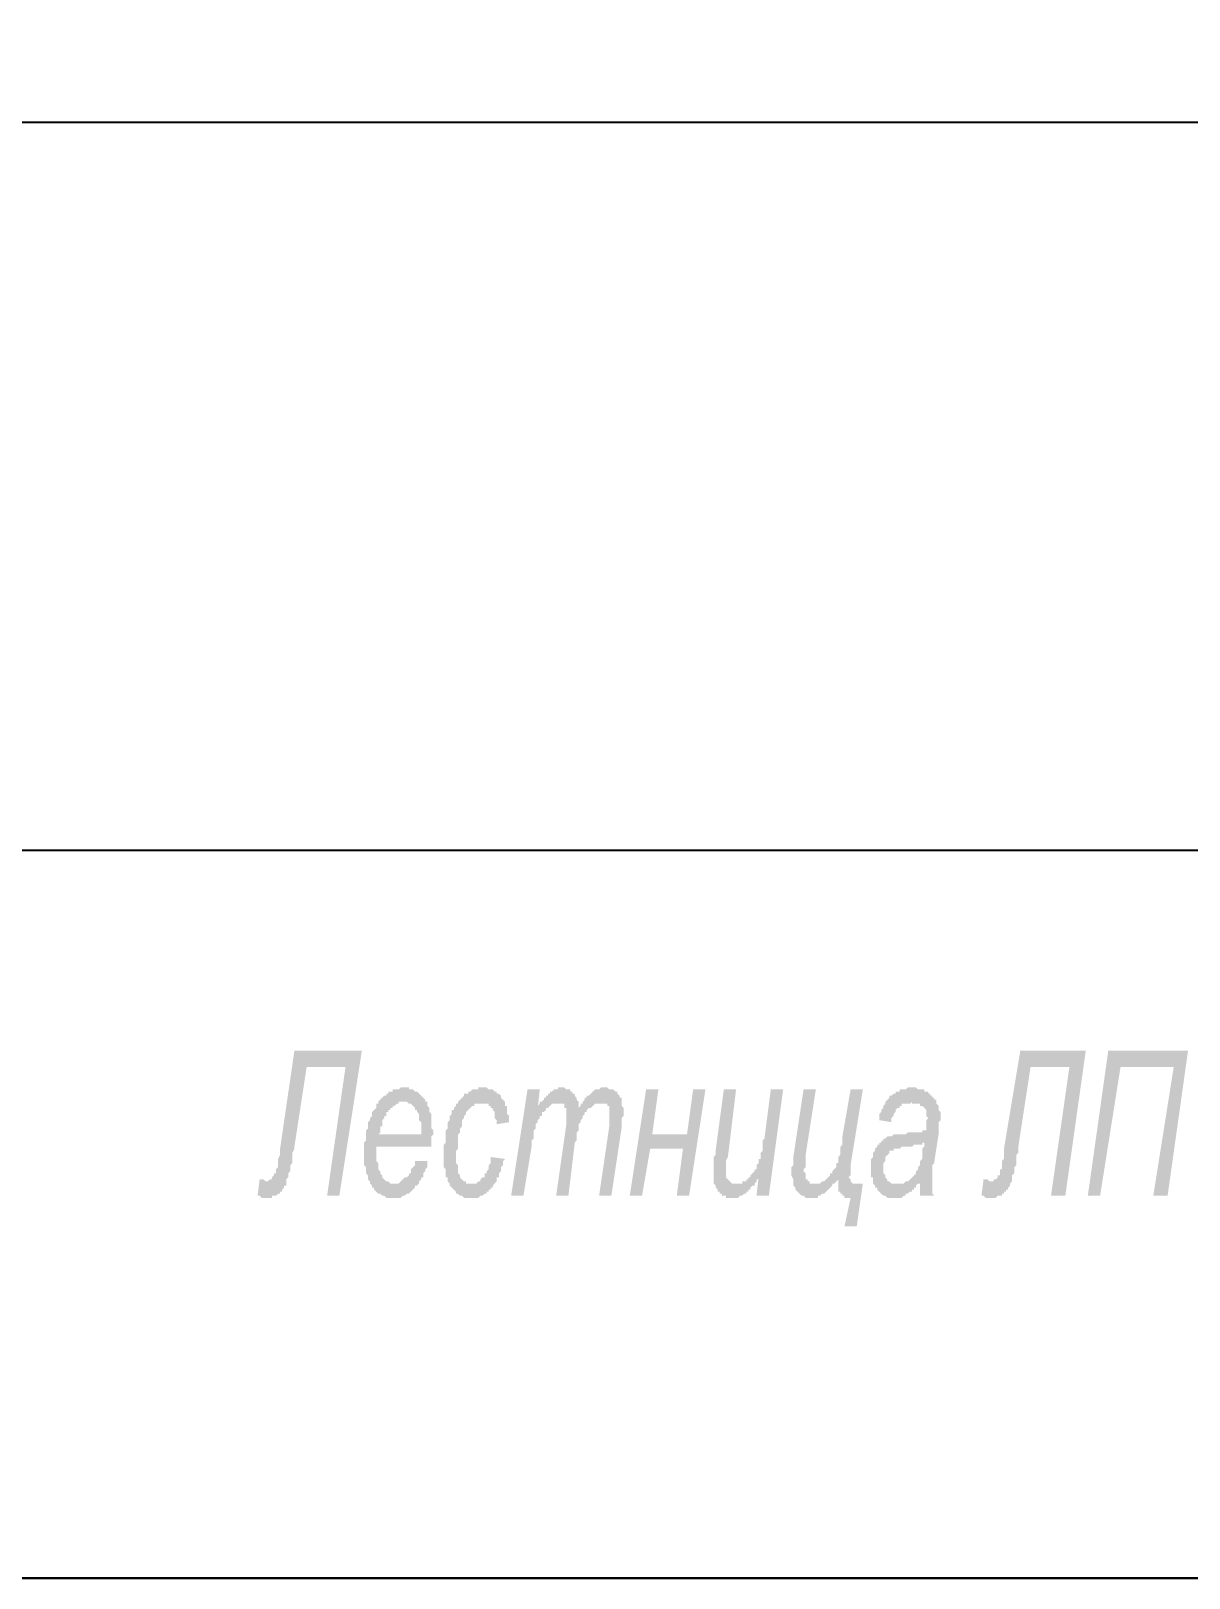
# Model space of a CAD drawing. Header units: millimetres. Extents: x 1372 to 666090, y 1285 to 31551.
# Drawn here: x 529552 to 531914, y 2747 to 5904 of the extents above; entities that cross this region are included whole.
import ezdxf

# ---------------------------------------------------------------- set-up
doc = ezdxf.new("R2010")
doc.units = ezdxf.units.MM
for name, color, linetype in [('PDF _2D-чертеж - Общий_Ном._пера__21', 7, 'Continuous'), ('PDF _75-АЗ Штамп', 7, 'Continuous'), ('PDF _ar_note_Ном._пера__252_Ном._пера__7', 7, 'Continuous')]:
    doc.layers.add(name, color=color, linetype=linetype)

msp = doc.modelspace()

# ---------------------------------------------------------------- hatches: boundary and pattern name
at = {"layer": 'PDF _75-АЗ Штамп', "transparency": 33554559}
for points in [[(530089.3, 3823.5), (530226.9, 3823.5), (530181, 3527.4), (530156, 3527.4), (530193.5, 3790.2), (530114.3, 3790.2), (530089.3, 3627.5), (530089.3, 3623.3), (530085.1, 3615), (530085.1, 3610.8), (530085.1, 3606.6), (530085.1, 3598.3), (530085.1, 3594.1), (530080.9, 3590), (530080.9, 3585.8), (530080.9, 3581.6), (530080.9, 3577.4), (530076.7, 3573.3), (530076.7, 3569.1), (530076.7, 3564.9), (530076.7, 3564.9), (530072.6, 3560.8), (530072.6, 3556.6), (530072.6, 3552.4), (530072.6, 3552.4), (530072.6, 3548.2), (530068.4, 3548.2), (530068.4, 3544.1), (530068.4, 3544.1), (530064.2, 3539.9), (530064.2, 3539.9), (530064.2, 3535.7), (530060.1, 3535.7), (530060.1, 3531.6), (530055.9, 3531.6), (530051.7, 3527.4), (530051.7, 3527.4), (530047.5, 3527.4), (530043.4, 3527.4), (530043.4, 3523.2), (530039.2, 3523.2), (530035, 3523.2), (530030.9, 3523.2), (530030.9, 3523.2), (530030.9, 3523.2), (530026.7, 3523.2), (530026.7, 3523.2), (530022.5, 3523.2), (530018.3, 3527.4), (530014.2, 3527.4), (530014.2, 3527.4), (530018.3, 3560.8), (530022.5, 3560.8), (530026.7, 3560.8), (530030.9, 3556.6), (530030.9, 3556.6), (530035, 3556.6), (530035, 3556.6), (530035, 3556.6), (530039.2, 3560.8), (530039.2, 3560.8), (530043.4, 3560.8), (530043.4, 3564.9), (530047.5, 3569.1), (530047.5, 3569.1), (530047.5, 3573.3), (530051.7, 3573.3), (530051.7, 3577.4), (530051.7, 3581.6), (530051.7, 3581.6), (530055.9, 3585.8), (530055.9, 3590), (530055.9, 3594.1), (530055.9, 3598.3), (530055.9, 3602.5), (530060.1, 3610.8), (530060.1, 3615), (530060.1, 3619.2), (530060.1, 3623.3)], [(531570, 3823.5), (531703.5, 3823.5), (531661.8, 3527.4), (531632.6, 3527.4), (531670.1, 3790.2), (531590.9, 3790.2), (531565.9, 3627.5), (531565.9, 3623.3), (531565.9, 3615), (531561.7, 3610.8), (531561.7, 3606.6), (531561.7, 3598.3), (531561.7, 3594.1), (531561.7, 3590), (531557.5, 3585.8), (531557.5, 3581.6), (531557.5, 3577.4), (531557.5, 3573.3), (531553.3, 3569.1), (531553.3, 3564.9), (531553.3, 3564.9), (531553.3, 3560.8), (531553.3, 3556.6), (531549.2, 3552.4), (531549.2, 3552.4), (531549.2, 3548.2), (531549.2, 3548.2), (531545, 3544.1), (531545, 3544.1), (531545, 3539.9), (531540.8, 3539.9), (531540.8, 3535.7), (531536.7, 3535.7), (531536.7, 3531.6), (531532.5, 3531.6), (531532.5, 3527.4), (531528.3, 3527.4), (531524.1, 3527.4), (531524.1, 3527.4), (531520, 3523.2), (531515.8, 3523.2), (531515.8, 3523.2), (531511.6, 3523.2), (531511.6, 3523.2), (531507.5, 3523.2), (531507.5, 3523.2), (531503.3, 3523.2), (531499.1, 3523.2), (531494.9, 3527.4), (531494.9, 3527.4), (531490.8, 3527.4), (531494.9, 3560.8), (531503.3, 3560.8), (531503.3, 3560.8), (531507.5, 3556.6), (531511.6, 3556.6), (531511.6, 3556.6), (531511.6, 3556.6), (531515.8, 3556.6), (531515.8, 3560.8), (531520, 3560.8), (531520, 3560.8), (531524.1, 3564.9), (531524.1, 3569.1), (531528.3, 3569.1), (531528.3, 3573.3), (531528.3, 3573.3), (531528.3, 3577.4), (531528.3, 3581.6), (531532.5, 3581.6), (531532.5, 3585.8), (531532.5, 3590), (531532.5, 3594.1), (531532.5, 3598.3), (531536.7, 3602.5), (531536.7, 3610.8), (531536.7, 3615), (531536.7, 3619.2), (531536.7, 3623.3)], [(531707.7, 3527.4), (531749.4, 3823.5), (531912.1, 3823.5), (531870.4, 3527.4), (531841.2, 3527.4), (531882.9, 3790.2), (531774.4, 3790.2), (531732.7, 3527.4)], [(530489.7, 3606.6), (530518.9, 3602.5), (530514.7, 3598.3), (530514.7, 3594.1), (530514.7, 3590), (530510.5, 3585.8), (530510.5, 3581.6), (530510.5, 3577.4), (530506.4, 3573.3), (530506.4, 3569.1), (530506.4, 3564.9), (530502.2, 3564.9), (530502.2, 3560.8), (530502.2, 3556.6), (530498, 3552.4), (530498, 3552.4), (530493.9, 3548.2), (530493.9, 3544.1), (530489.7, 3544.1), (530489.7, 3539.9), (530485.5, 3539.9), (530485.5, 3535.7), (530481.4, 3535.7), (530481.4, 3531.6), (530477.2, 3531.6), (530477.2, 3531.6), (530473, 3527.4), (530468.8, 3527.4), (530468.8, 3527.4), (530464.7, 3523.2), (530460.5, 3523.2), (530460.5, 3523.2), (530456.3, 3523.2), (530452.2, 3523.2), (530452.2, 3523.2), (530448, 3523.2), (530448, 3523.2), (530443.8, 3523.2), (530439.6, 3523.2), (530435.5, 3523.2), (530435.5, 3523.2), (530431.3, 3527.4), (530431.3, 3527.4), (530427.1, 3527.4), (530423, 3531.6), (530423, 3531.6), (530418.8, 3531.6), (530418.8, 3535.7), (530414.6, 3539.9), (530414.6, 3539.9), (530410.4, 3544.1), (530410.4, 3544.1), (530406.3, 3548.2), (530406.3, 3552.4), (530406.3, 3552.4), (530402.1, 3556.6), (530402.1, 3560.8), (530402.1, 3564.9), (530397.9, 3564.9), (530397.9, 3569.1), (530397.9, 3573.3), (530397.9, 3577.4), (530397.9, 3581.6), (530393.8, 3585.8), (530393.8, 3590), (530393.8, 3594.1), (530393.8, 3598.3), (530393.8, 3602.5), (530393.8, 3606.6), (530393.8, 3606.6), (530393.8, 3610.8), (530393.8, 3615), (530393.8, 3619.2), (530393.8, 3623.3), (530393.8, 3627.5), (530393.8, 3631.7), (530397.9, 3635.8), (530397.9, 3640), (530397.9, 3644.2), (530397.9, 3648.4), (530397.9, 3652.5), (530397.9, 3656.7), (530397.9, 3660.9), (530402.1, 3665), (530402.1, 3669.2), (530402.1, 3673.4), (530402.1, 3677.6), (530402.1, 3677.6), (530406.3, 3681.7), (530406.3, 3685.9), (530406.3, 3690.1), (530410.4, 3694.2), (530410.4, 3698.4), (530410.4, 3702.6), (530414.6, 3702.6), (530414.6, 3706.8), (530418.8, 3710.9), (530418.8, 3715.1), (530423, 3715.1), (530423, 3719.3), (530427.1, 3723.4), (530427.1, 3723.4), (530431.3, 3727.6), (530431.3, 3727.6), (530431.3, 3727.6), (530435.5, 3731.8), (530435.5, 3736), (530439.6, 3736), (530443.8, 3736), (530443.8, 3740.1), (530448, 3740.1), (530448, 3740.1), (530452.2, 3744.3), (530456.3, 3744.3), (530456.3, 3744.3), (530460.5, 3744.3), (530464.7, 3744.3), (530464.7, 3748.5), (530468.8, 3748.5), (530473, 3748.5), (530473, 3748.5), (530477.2, 3748.5), (530481.4, 3748.5), (530481.4, 3748.5), (530485.5, 3744.3), (530489.7, 3744.3), (530493.9, 3744.3), (530493.9, 3744.3), (530498, 3740.1), (530498, 3740.1), (530502.2, 3740.1), (530502.2, 3736), (530506.4, 3736), (530510.5, 3731.8), (530510.5, 3731.8), (530510.5, 3727.6), (530514.7, 3723.4), (530514.7, 3723.4), (530518.9, 3719.3), (530518.9, 3715.1), (530518.9, 3710.9), (530523.1, 3710.9), (530523.1, 3706.8), (530523.1, 3702.6), (530523.1, 3698.4), (530523.1, 3694.2), (530527.2, 3690.1), (530527.2, 3685.9), (530527.2, 3681.7), (530527.2, 3677.6), (530527.2, 3677.6), (530502.2, 3673.4), (530502.2, 3677.6), (530502.2, 3681.7), (530498, 3685.9), (530498, 3690.1), (530498, 3694.2), (530498, 3698.4), (530493.9, 3702.6), (530493.9, 3702.6), (530493.9, 3706.8), (530489.7, 3706.8), (530489.7, 3710.9), (530485.5, 3710.9), (530485.5, 3715.1), (530481.4, 3715.1), (530477.2, 3715.1), (530477.2, 3715.1), (530473, 3715.1), (530473, 3715.1), (530468.8, 3715.1), (530464.7, 3715.1), (530464.7, 3715.1), (530460.5, 3715.1), (530456.3, 3715.1), (530456.3, 3710.9), (530452.2, 3710.9), (530448, 3706.8), (530448, 3706.8), (530443.8, 3702.6), (530443.8, 3702.6), (530443.8, 3702.6), (530439.6, 3698.4), (530439.6, 3694.2), (530439.6, 3694.2), (530435.5, 3690.1), (530435.5, 3685.9), (530431.3, 3681.7), (530431.3, 3677.6), (530431.3, 3673.4), (530431.3, 3669.2), (530427.1, 3665), (530427.1, 3660.9), (530427.1, 3660.9), (530427.1, 3656.7), (530423, 3652.5), (530423, 3648.4), (530423, 3644.2), (530423, 3640), (530423, 3635.8), (530423, 3631.7), (530423, 3627.5), (530423, 3623.3), (530418.8, 3619.2), (530418.8, 3615), (530418.8, 3610.8), (530418.8, 3606.6), (530418.8, 3606.6), (530418.8, 3602.5), (530418.8, 3594.1), (530423, 3590), (530423, 3585.8), (530423, 3581.6), (530423, 3577.4), (530423, 3577.4), (530423, 3573.3), (530427.1, 3569.1), (530427.1, 3564.9), (530427.1, 3564.9), (530431.3, 3560.8), (530431.3, 3560.8), (530435.5, 3556.6), (530439.6, 3556.6), (530439.6, 3552.4), (530443.8, 3552.4), (530443.8, 3552.4), (530448, 3552.4), (530448, 3552.4), (530452.2, 3552.4), (530456.3, 3552.4), (530456.3, 3552.4), (530460.5, 3552.4), (530464.7, 3556.6), (530464.7, 3556.6), (530468.8, 3556.6), (530468.8, 3560.8), (530473, 3564.9), (530473, 3564.9), (530477.2, 3564.9), (530477.2, 3569.1), (530477.2, 3573.3), (530481.4, 3573.3), (530481.4, 3577.4), (530485.5, 3581.6), (530485.5, 3585.8), (530485.5, 3590), (530489.7, 3594.1), (530489.7, 3598.3), (530489.7, 3602.5), (530489.7, 3606.6), (530489.7, 3606.6)], [(530531.4, 3527.4), (530564.8, 3744.3), (530589.8, 3744.3), (530585.6, 3706.8), (530585.6, 3710.9), (530589.8, 3715.1), (530589.8, 3719.3), (530594, 3719.3), (530598.1, 3723.4), (530598.1, 3727.6), (530602.3, 3727.6), (530602.3, 3731.8), (530606.5, 3731.8), (530606.5, 3736), (530610.7, 3736), (530610.7, 3740.1), (530614.8, 3740.1), (530614.8, 3740.1), (530619, 3744.3), (530619, 3744.3), (530623.2, 3744.3), (530627.3, 3744.3), (530627.3, 3748.5), (530631.5, 3748.5), (530635.7, 3748.5), (530639.9, 3748.5), (530639.9, 3748.5), (530644, 3744.3), (530648.2, 3744.3), (530648.2, 3744.3), (530652.4, 3744.3), (530652.4, 3740.1), (530656.5, 3740.1), (530656.5, 3736), (530660.7, 3736), (530660.7, 3731.8), (530664.9, 3727.6), (530664.9, 3723.4), (530664.9, 3723.4), (530669.1, 3719.3), (530669.1, 3715.1), (530669.1, 3710.9), (530669.1, 3706.8), (530673.2, 3710.9), (530673.2, 3715.1), (530677.4, 3715.1), (530677.4, 3719.3), (530681.6, 3723.4), (530681.6, 3727.6), (530685.7, 3727.6), (530685.7, 3731.8), (530689.9, 3731.8), (530694.1, 3736), (530694.1, 3736), (530694.1, 3736), (530698.3, 3740.1), (530698.3, 3740.1), (530702.4, 3744.3), (530706.6, 3744.3), (530706.6, 3744.3), (530710.8, 3744.3), (530714.9, 3748.5), (530714.9, 3748.5), (530719.1, 3748.5), (530723.3, 3748.5), (530723.3, 3748.5), (530727.4, 3748.5), (530731.6, 3744.3), (530735.8, 3744.3), (530735.8, 3744.3), (530740, 3744.3), (530744.1, 3740.1), (530744.1, 3740.1), (530748.3, 3740.1), (530748.3, 3736), (530748.3, 3736), (530752.5, 3731.8), (530752.5, 3727.6), (530756.6, 3727.6), (530756.6, 3723.4), (530756.6, 3719.3), (530756.6, 3715.1), (530756.6, 3710.9), (530760.8, 3706.8), (530760.8, 3702.6), (530760.8, 3698.4), (530760.8, 3694.2), (530760.8, 3694.2), (530760.8, 3690.1), (530756.6, 3685.9), (530756.6, 3681.7), (530756.6, 3677.6), (530756.6, 3673.4), (530756.6, 3665), (530756.6, 3665), (530735.8, 3527.4), (530710.8, 3527.4), (530731.6, 3669.2), (530731.6, 3673.4), (530731.6, 3681.7), (530731.6, 3685.9), (530731.6, 3685.9), (530731.6, 3690.1), (530731.6, 3694.2), (530731.6, 3694.2), (530731.6, 3698.4), (530731.6, 3702.6), (530731.6, 3706.8), (530731.6, 3710.9), (530727.4, 3710.9), (530727.4, 3715.1), (530723.3, 3715.1), (530723.3, 3715.1), (530719.1, 3715.1), (530714.9, 3715.1), (530714.9, 3715.1), (530714.9, 3715.1), (530710.8, 3715.1), (530706.6, 3715.1), (530706.6, 3715.1), (530702.4, 3715.1), (530698.3, 3710.9), (530698.3, 3710.9), (530694.1, 3706.8), (530694.1, 3706.8), (530689.9, 3706.8), (530685.7, 3702.6), (530685.7, 3698.4), (530681.6, 3698.4), (530681.6, 3694.2), (530677.4, 3690.1), (530677.4, 3690.1), (530677.4, 3685.9), (530673.2, 3681.7), (530673.2, 3681.7), (530673.2, 3677.6), (530673.2, 3677.6), (530669.1, 3673.4), (530669.1, 3669.2), (530669.1, 3665), (530669.1, 3660.9), (530664.9, 3656.7), (530664.9, 3652.5), (530664.9, 3648.4), (530664.9, 3644.2), (530664.9, 3640), (530660.7, 3635.8), (530660.7, 3631.7), (530648.2, 3527.4), (530623.2, 3527.4), (530644, 3673.4), (530644, 3677.6), (530644, 3681.7), (530644, 3685.9), (530644, 3690.1), (530644, 3694.2), (530644, 3694.2), (530644, 3698.4), (530644, 3702.6), (530644, 3706.8), (530639.9, 3706.8), (530639.9, 3710.9), (530639.9, 3715.1), (530635.7, 3715.1), (530631.5, 3715.1), (530631.5, 3715.1), (530627.3, 3715.1), (530627.3, 3715.1), (530623.2, 3715.1), (530619, 3715.1), (530619, 3715.1), (530614.8, 3715.1), (530610.7, 3710.9), (530610.7, 3710.9), (530606.5, 3706.8), (530606.5, 3706.8), (530602.3, 3706.8), (530602.3, 3702.6), (530598.1, 3698.4), (530594, 3698.4), (530594, 3694.2), (530594, 3690.1), (530589.8, 3690.1), (530589.8, 3685.9), (530585.6, 3681.7), (530585.6, 3677.6), (530585.6, 3677.6), (530581.5, 3673.4), (530581.5, 3669.2), (530581.5, 3669.2), (530581.5, 3665), (530577.3, 3660.9), (530577.3, 3656.7), (530577.3, 3652.5), (530577.3, 3648.4), (530577.3, 3644.2), (530573.1, 3640), (530573.1, 3635.8), (530573.1, 3627.5), (530573.1, 3627.5), (530556.4, 3527.4)], [(530806.7, 3744.3), (530831.7, 3744.3), (530819.2, 3652.5), (530890.1, 3652.5), (530902.6, 3744.3), (530927.7, 3744.3), (530894.3, 3527.4), (530869.3, 3527.4), (530881.8, 3623.3), (530815, 3623.3), (530798.4, 3527.4), (530773.3, 3527.4)], [(531036.1, 3564.9), (531036.1, 3560.8), (531031.9, 3560.8), (531031.9, 3556.6), (531027.8, 3552.4), (531027.8, 3548.2), (531023.6, 3548.2), (531019.4, 3544.1), (531019.4, 3539.9), (531015.3, 3539.9), (531015.3, 3535.7), (531011.1, 3535.7), (531011.1, 3531.6), (531006.9, 3531.6), (531002.7, 3527.4), (531002.7, 3527.4), (530998.6, 3527.4), (530998.6, 3527.4), (530994.4, 3523.2), (530994.4, 3523.2), (530990.2, 3523.2), (530986.1, 3523.2), (530986.1, 3523.2), (530981.9, 3523.2), (530981.9, 3523.2), (530977.7, 3523.2), (530977.7, 3523.2), (530973.5, 3523.2), (530969.4, 3523.2), (530969.4, 3527.4), (530965.2, 3527.4), (530961, 3527.4), (530961, 3531.6), (530956.9, 3531.6), (530956.9, 3535.7), (530952.7, 3535.7), (530952.7, 3539.9), (530948.5, 3544.1), (530948.5, 3544.1), (530948.5, 3548.2), (530944.4, 3552.4), (530944.4, 3556.6), (530944.4, 3560.8), (530944.4, 3564.9), (530944.4, 3569.1), (530944.4, 3573.3), (530944.4, 3573.3), (530944.4, 3577.4), (530944.4, 3581.6), (530944.4, 3581.6), (530944.4, 3585.8), (530944.4, 3590), (530944.4, 3594.1), (530944.4, 3598.3), (530944.4, 3606.6), (530948.5, 3610.8), (530948.5, 3615), (530948.5, 3619.2), (530965.2, 3744.3), (530990.2, 3744.3), (530973.5, 3606.6), (530969.4, 3598.3), (530969.4, 3594.1), (530969.4, 3590), (530969.4, 3585.8), (530969.4, 3581.6), (530969.4, 3581.6), (530969.4, 3577.4), (530969.4, 3573.3), (530969.4, 3569.1), (530969.4, 3564.9), (530973.5, 3560.8), (530973.5, 3560.8), (530973.5, 3560.8), (530977.7, 3556.6), (530977.7, 3556.6), (530981.9, 3552.4), (530981.9, 3552.4), (530986.1, 3552.4), (530990.2, 3552.4), (530994.4, 3552.4), (530994.4, 3552.4), (530998.6, 3552.4), (531002.7, 3552.4), (531002.7, 3556.6), (531006.9, 3556.6), (531011.1, 3556.6), (531011.1, 3560.8), (531015.3, 3560.8), (531015.3, 3564.9), (531019.4, 3564.9), (531019.4, 3569.1), (531023.6, 3573.3), (531023.6, 3573.3), (531027.8, 3577.4), (531027.8, 3581.6), (531031.9, 3581.6), (531031.9, 3585.8), (531031.9, 3590), (531036.1, 3594.1), (531036.1, 3598.3), (531036.1, 3602.5), (531040.3, 3602.5), (531040.3, 3606.6), (531040.3, 3610.8), (531040.3, 3610.8), (531040.3, 3615), (531044.5, 3619.2), (531044.5, 3623.3), (531044.5, 3627.5), (531044.5, 3631.7), (531044.5, 3635.8), (531044.5, 3640), (531048.6, 3644.2), (531048.6, 3648.4), (531061.1, 3744.3), (531086.2, 3744.3), (531057, 3527.4), (531031.9, 3527.4)], [(531127.9, 3744.3), (531152.9, 3744.3), (531132.1, 3610.8), (531132.1, 3602.5), (531132.1, 3598.3), (531132.1, 3594.1), (531132.1, 3590), (531132.1, 3585.8), (531127.9, 3581.6), (531127.9, 3577.4), (531127.9, 3577.4), (531132.1, 3573.3), (531132.1, 3569.1), (531132.1, 3564.9), (531132.1, 3560.8), (531136.2, 3560.8), (531136.2, 3560.8), (531136.2, 3556.6), (531140.4, 3556.6), (531140.4, 3552.4), (531144.6, 3552.4), (531148.7, 3552.4), (531148.7, 3552.4), (531152.9, 3552.4), (531157.1, 3552.4), (531157.1, 3552.4), (531161.3, 3552.4), (531165.4, 3556.6), (531165.4, 3556.6), (531169.6, 3556.6), (531173.8, 3560.8), (531173.8, 3560.8), (531177.9, 3564.9), (531177.9, 3564.9), (531182.1, 3569.1), (531182.1, 3573.3), (531186.3, 3573.3), (531186.3, 3577.4), (531190.5, 3581.6), (531190.5, 3581.6), (531194.6, 3585.8), (531194.6, 3585.8), (531194.6, 3590), (531194.6, 3590), (531194.6, 3594.1), (531198.8, 3594.1), (531198.8, 3598.3), (531198.8, 3602.5), (531198.8, 3606.6), (531203, 3610.8), (531203, 3615), (531203, 3619.2), (531203, 3623.3), (531203, 3627.5), (531207.1, 3631.7), (531207.1, 3640), (531207.1, 3644.2), (531207.1, 3648.4), (531223.8, 3744.3), (531248.8, 3744.3), (531223.8, 3590), (531223.8, 3581.6), (531223.8, 3577.4), (531223.8, 3573.3), (531223.8, 3569.1), (531219.6, 3564.9), (531219.6, 3564.9), (531219.6, 3564.9), (531223.8, 3560.8), (531223.8, 3556.6), (531223.8, 3556.6), (531228, 3552.4), (531228, 3552.4), (531232.2, 3552.4), (531248.8, 3552.4), (531236.3, 3464.8), (531211.3, 3464.8), (531223.8, 3523.2), (531219.6, 3523.2), (531215.5, 3523.2), (531211.3, 3523.2), (531211.3, 3527.4), (531207.1, 3527.4), (531207.1, 3531.6), (531203, 3531.6), (531203, 3535.7), (531198.8, 3535.7), (531198.8, 3539.9), (531198.8, 3544.1), (531198.8, 3548.2), (531198.8, 3552.4), (531198.8, 3552.4), (531198.8, 3556.6), (531198.8, 3560.8), (531198.8, 3560.8), (531194.6, 3556.6), (531190.5, 3552.4), (531186.3, 3552.4), (531186.3, 3548.2), (531182.1, 3544.1), (531182.1, 3544.1), (531177.9, 3539.9), (531173.8, 3535.7), (531173.8, 3535.7), (531169.6, 3531.6), (531169.6, 3531.6), (531165.4, 3531.6), (531161.3, 3527.4), (531161.3, 3527.4), (531157.1, 3527.4), (531157.1, 3523.2), (531152.9, 3523.2), (531148.7, 3523.2), (531148.7, 3523.2), (531144.6, 3523.2), (531144.6, 3523.2), (531140.4, 3523.2), (531140.4, 3523.2), (531136.2, 3523.2), (531132.1, 3523.2), (531132.1, 3523.2), (531127.9, 3527.4), (531123.7, 3527.4), (531123.7, 3527.4), (531119.5, 3531.6), (531119.5, 3531.6), (531115.4, 3535.7), (531115.4, 3535.7), (531111.2, 3539.9), (531111.2, 3539.9), (531111.2, 3544.1), (531107, 3548.2), (531107, 3552.4), (531107, 3556.6), (531107, 3560.8), (531107, 3560.8), (531102.9, 3569.1), (531102.9, 3573.3), (531102.9, 3573.3), (531102.9, 3577.4), (531102.9, 3581.6), (531102.9, 3585.8), (531107, 3590), (531107, 3594.1), (531107, 3598.3), (531107, 3602.5), (531107, 3606.6)]]:
    msp.add_hatch(color=256, dxfattribs=at).paths.add_polyline_path(points)
h = msp.add_hatch(color=256, dxfattribs=at)
h.paths.add_polyline_path([(530335.4, 3598.3), (530360.4, 3598.3), (530360.4, 3594.1), (530360.4, 3590), (530360.4, 3585.8), (530356.2, 3581.6), (530356.2, 3581.6), (530356.2, 3577.4), (530352, 3573.3), (530352, 3569.1), (530352, 3564.9), (530347.9, 3564.9), (530347.9, 3560.8), (530343.7, 3556.6), (530343.7, 3552.4), (530339.5, 3548.2), (530339.5, 3548.2), (530335.4, 3548.2), (530335.4, 3544.1), (530331.2, 3539.9), (530331.2, 3539.9), (530327, 3535.7), (530327, 3535.7), (530322.8, 3531.6), (530318.7, 3531.6), (530318.7, 3531.6), (530314.5, 3527.4), (530314.5, 3527.4), (530310.3, 3527.4), (530306.2, 3523.2), (530306.2, 3523.2), (530302, 3523.2), (530297.8, 3523.2), (530297.8, 3523.2), (530293.6, 3523.2), (530289.5, 3523.2), (530289.5, 3523.2), (530285.3, 3523.2), (530281.1, 3523.2), (530281.1, 3523.2), (530277, 3523.2), (530272.8, 3527.4), (530272.8, 3527.4), (530268.6, 3527.4), (530264.4, 3531.6), (530264.4, 3531.6), (530260.3, 3531.6), (530260.3, 3531.6), (530256.1, 3535.7), (530256.1, 3535.7), (530251.9, 3539.9), (530251.9, 3544.1), (530247.8, 3544.1), (530247.8, 3548.2), (530243.6, 3552.4), (530243.6, 3556.6), (530243.6, 3556.6), (530239.4, 3560.8), (530239.4, 3564.9), (530239.4, 3564.9), (530239.4, 3569.1), (530235.3, 3573.3), (530235.3, 3577.4), (530235.3, 3581.6), (530235.3, 3585.8), (530235.3, 3585.8), (530231.1, 3590), (530231.1, 3594.1), (530231.1, 3598.3), (530231.1, 3602.5), (530231.1, 3606.6), (530231.1, 3615), (530231.1, 3615), (530231.1, 3619.2), (530231.1, 3623.3), (530231.1, 3627.5), (530231.1, 3631.7), (530231.1, 3631.7), (530231.1, 3635.8), (530235.3, 3640), (530235.3, 3644.2), (530235.3, 3648.4), (530235.3, 3652.5), (530235.3, 3656.7), (530235.3, 3660.9), (530239.4, 3665), (530239.4, 3669.2), (530239.4, 3673.4), (530239.4, 3677.6), (530243.6, 3681.7), (530243.6, 3681.7), (530243.6, 3685.9), (530247.8, 3690.1), (530247.8, 3694.2), (530247.8, 3698.4), (530251.9, 3702.6), (530251.9, 3702.6), (530256.1, 3706.8), (530256.1, 3710.9), (530256.1, 3715.1), (530260.3, 3715.1), (530260.3, 3719.3), (530264.4, 3723.4), (530264.4, 3723.4), (530268.6, 3727.6), (530268.6, 3727.6), (530272.8, 3731.8), (530272.8, 3731.8), (530277, 3731.8), (530277, 3736), (530281.1, 3736), (530281.1, 3740.1), (530285.3, 3740.1), (530289.5, 3740.1), (530289.5, 3744.3), (530293.6, 3744.3), (530297.8, 3744.3), (530297.8, 3744.3), (530302, 3744.3), (530306.2, 3748.5), (530306.2, 3748.5), (530310.3, 3748.5), (530310.3, 3748.5), (530314.5, 3748.5), (530318.7, 3748.5), (530322.8, 3748.5), (530322.8, 3744.3), (530327, 3744.3), (530331.2, 3744.3), (530331.2, 3744.3), (530335.4, 3740.1), (530339.5, 3740.1), (530339.5, 3740.1), (530343.7, 3736), (530343.7, 3736), (530347.9, 3731.8), (530347.9, 3731.8), (530352, 3727.6), (530352, 3727.6), (530356.2, 3723.4), (530356.2, 3719.3), (530360.4, 3719.3), (530360.4, 3715.1), (530360.4, 3710.9), (530364.6, 3706.8), (530364.6, 3706.8), (530364.6, 3702.6), (530364.6, 3698.4), (530368.7, 3694.2), (530368.7, 3690.1), (530368.7, 3685.9), (530368.7, 3681.7), (530368.7, 3677.6), (530368.7, 3673.4), (530368.7, 3669.2), (530368.7, 3665), (530372.9, 3660.9), (530372.9, 3656.7), (530372.9, 3652.5), (530368.7, 3648.4), (530368.7, 3644.2), (530368.7, 3640), (530368.7, 3635.8), (530368.7, 3631.7), (530368.7, 3627.5), (530368.7, 3627.5), (530256.1, 3627.5), (530256.1, 3619.2), (530256.1, 3619.2), (530256.1, 3615), (530256.1, 3610.8), (530256.1, 3606.6), (530256.1, 3598.3), (530260.3, 3594.1), (530260.3, 3590), (530260.3, 3590), (530260.3, 3585.8), (530260.3, 3581.6), (530264.4, 3577.4), (530264.4, 3573.3), (530264.4, 3573.3), (530268.6, 3569.1), (530268.6, 3569.1), (530268.6, 3564.9), (530272.8, 3560.8), (530272.8, 3560.8), (530277, 3556.6), (530277, 3556.6), (530281.1, 3556.6), (530285.3, 3552.4), (530285.3, 3552.4), (530289.5, 3552.4), (530289.5, 3552.4), (530293.6, 3552.4), (530297.8, 3552.4), (530297.8, 3552.4), (530302, 3552.4), (530306.2, 3556.6), (530306.2, 3556.6), (530310.3, 3560.8), (530310.3, 3560.8), (530314.5, 3564.9), (530318.7, 3564.9), (530318.7, 3564.9), (530322.8, 3569.1), (530322.8, 3573.3), (530327, 3573.3), (530327, 3577.4), (530327, 3581.6), (530331.2, 3585.8), (530331.2, 3585.8), (530335.4, 3590), (530335.4, 3594.1), (530335.4, 3598.3), (530335.4, 3598.3)], flags=0)
h.paths.add_polyline_path([(530260.3, 3652.5), (530347.9, 3652.5), (530347.9, 3656.7), (530347.9, 3660.9), (530347.9, 3665), (530347.9, 3669.2), (530347.9, 3677.6), (530343.7, 3681.7), (530343.7, 3681.7), (530343.7, 3685.9), (530343.7, 3690.1), (530343.7, 3694.2), (530339.5, 3698.4), (530339.5, 3702.6), (530339.5, 3702.6), (530335.4, 3702.6), (530335.4, 3706.8), (530331.2, 3710.9), (530331.2, 3710.9), (530327, 3715.1), (530327, 3715.1), (530322.8, 3715.1), (530318.7, 3719.3), (530318.7, 3719.3), (530314.5, 3719.3), (530310.3, 3719.3), (530310.3, 3719.3), (530306.2, 3719.3), (530302, 3719.3), (530302, 3715.1), (530297.8, 3715.1), (530297.8, 3715.1), (530293.6, 3710.9), (530289.5, 3710.9), (530289.5, 3706.8), (530285.3, 3706.8), (530285.3, 3702.6), (530281.1, 3702.6), (530281.1, 3698.4), (530277, 3698.4), (530277, 3694.2), (530277, 3690.1), (530272.8, 3690.1), (530272.8, 3685.9), (530268.6, 3681.7), (530268.6, 3677.6), (530268.6, 3673.4), (530268.6, 3669.2), (530264.4, 3669.2), (530264.4, 3665), (530264.4, 3656.7), (530260.3, 3652.5), (530260.3, 3652.5)], flags=0)
h = msp.add_hatch(color=256, dxfattribs=at)
h.paths.add_polyline_path([(531365.6, 3552.4), (531361.5, 3552.4), (531357.3, 3548.2), (531357.3, 3544.1), (531353.1, 3544.1), (531353.1, 3539.9), (531349, 3539.9), (531349, 3535.7), (531344.8, 3535.7), (531340.6, 3531.6), (531340.6, 3531.6), (531336.4, 3531.6), (531336.4, 3527.4), (531332.3, 3527.4), (531332.3, 3527.4), (531328.1, 3523.2), (531323.9, 3523.2), (531323.9, 3523.2), (531319.8, 3523.2), (531315.6, 3523.2), (531311.4, 3523.2), (531311.4, 3523.2), (531307.2, 3523.2), (531307.2, 3523.2), (531303.1, 3523.2), (531298.9, 3523.2), (531298.9, 3523.2), (531294.7, 3527.4), (531290.6, 3527.4), (531290.6, 3527.4), (531286.4, 3531.6), (531286.4, 3531.6), (531282.2, 3535.7), (531282.2, 3535.7), (531278, 3539.9), (531278, 3544.1), (531273.9, 3544.1), (531273.9, 3548.2), (531269.7, 3552.4), (531269.7, 3556.6), (531269.7, 3560.8), (531269.7, 3564.9), (531265.5, 3564.9), (531265.5, 3569.1), (531265.5, 3573.3), (531265.5, 3577.4), (531265.5, 3581.6), (531265.5, 3585.8), (531265.5, 3590), (531265.5, 3594.1), (531265.5, 3598.3), (531265.5, 3602.5), (531269.7, 3606.6), (531269.7, 3610.8), (531269.7, 3610.8), (531269.7, 3615), (531269.7, 3615), (531273.9, 3619.2), (531273.9, 3623.3), (531278, 3627.5), (531278, 3631.7), (531282.2, 3631.7), (531282.2, 3635.8), (531286.4, 3635.8), (531286.4, 3640), (531290.6, 3640), (531290.6, 3644.2), (531294.7, 3644.2), (531294.7, 3644.2), (531298.9, 3648.4), (531303.1, 3648.4), (531303.1, 3648.4), (531307.2, 3648.4), (531311.4, 3652.5), (531311.4, 3652.5), (531311.4, 3652.5), (531315.6, 3652.5), (531319.8, 3652.5), (531319.8, 3652.5), (531323.9, 3652.5), (531328.1, 3652.5), (531328.1, 3652.5), (531332.3, 3652.5), (531336.4, 3652.5), (531340.6, 3656.7), (531340.6, 3656.7), (531344.8, 3656.7), (531349, 3656.7), (531353.1, 3656.7), (531357.3, 3656.7), (531361.5, 3656.7), (531361.5, 3656.7), (531365.6, 3656.7), (531369.8, 3656.7), (531369.8, 3660.9), (531374, 3660.9), (531374, 3660.9), (531378.2, 3660.9), (531378.2, 3660.9), (531378.2, 3665), (531378.2, 3673.4), (531378.2, 3677.6), (531378.2, 3677.6), (531378.2, 3681.7), (531382.3, 3685.9), (531382.3, 3685.9), (531378.2, 3690.1), (531378.2, 3694.2), (531378.2, 3698.4), (531378.2, 3702.6), (531374, 3706.8), (531374, 3706.8), (531369.8, 3710.9), (531369.8, 3710.9), (531365.6, 3710.9), (531365.6, 3715.1), (531361.5, 3715.1), (531361.5, 3715.1), (531357.3, 3715.1), (531353.1, 3715.1), (531349, 3715.1), (531349, 3719.3), (531344.8, 3715.1), (531340.6, 3715.1), (531336.4, 3715.1), (531336.4, 3715.1), (531332.3, 3715.1), (531328.1, 3715.1), (531328.1, 3710.9), (531323.9, 3710.9), (531323.9, 3706.8), (531319.8, 3706.8), (531319.8, 3706.8), (531315.6, 3702.6), (531315.6, 3698.4), (531311.4, 3694.2), (531311.4, 3694.2), (531311.4, 3690.1), (531307.2, 3685.9), (531307.2, 3681.7), (531307.2, 3677.6), (531307.2, 3677.6), (531282.2, 3681.7), (531282.2, 3685.9), (531282.2, 3690.1), (531282.2, 3694.2), (531286.4, 3698.4), (531286.4, 3702.6), (531286.4, 3702.6), (531290.6, 3706.8), (531290.6, 3710.9), (531294.7, 3715.1), (531294.7, 3715.1), (531294.7, 3719.3), (531298.9, 3723.4), (531298.9, 3723.4), (531303.1, 3727.6), (531303.1, 3731.8), (531307.2, 3731.8), (531307.2, 3731.8), (531311.4, 3736), (531311.4, 3736), (531315.6, 3736), (531315.6, 3740.1), (531319.8, 3740.1), (531323.9, 3740.1), (531323.9, 3744.3), (531328.1, 3744.3), (531332.3, 3744.3), (531332.3, 3744.3), (531336.4, 3744.3), (531340.6, 3748.5), (531340.6, 3748.5), (531344.8, 3748.5), (531349, 3748.5), (531349, 3748.5), (531353.1, 3748.5), (531357.3, 3748.5), (531357.3, 3748.5), (531361.5, 3744.3), (531365.6, 3744.3), (531365.6, 3744.3), (531369.8, 3744.3), (531374, 3744.3), (531374, 3740.1), (531378.2, 3740.1), (531382.3, 3740.1), (531382.3, 3736), (531386.5, 3736), (531386.5, 3731.8), (531390.7, 3731.8), (531390.7, 3727.6), (531394.8, 3727.6), (531394.8, 3723.4), (531399, 3723.4), (531399, 3719.3), (531399, 3715.1), (531403.2, 3710.9), (531403.2, 3710.9), (531403.2, 3706.8), (531403.2, 3702.6), (531407.4, 3698.4), (531407.4, 3694.2), (531407.4, 3690.1), (531407.4, 3685.9), (531407.4, 3685.9), (531407.4, 3681.7), (531403.2, 3677.6), (531403.2, 3673.4), (531403.2, 3669.2), (531403.2, 3665), (531403.2, 3660.9), (531403.2, 3656.7), (531403.2, 3652.5), (531394.8, 3598.3), (531394.8, 3594.1), (531390.7, 3590), (531390.7, 3581.6), (531390.7, 3577.4), (531390.7, 3573.3), (531390.7, 3569.1), (531390.7, 3569.1), (531390.7, 3564.9), (531390.7, 3560.8), (531390.7, 3556.6), (531390.7, 3556.6), (531390.7, 3552.4), (531390.7, 3548.2), (531390.7, 3548.2), (531390.7, 3544.1), (531390.7, 3535.7), (531390.7, 3531.6), (531394.8, 3527.4), (531394.8, 3527.4), (531365.6, 3527.4), (531365.6, 3531.6), (531365.6, 3535.7), (531365.6, 3539.9), (531365.6, 3544.1), (531365.6, 3548.2), (531365.6, 3552.4), (531365.6, 3552.4)], flags=0)
h.paths.add_polyline_path([(531374, 3635.8), (531369.8, 3635.8), (531369.8, 3631.7), (531365.6, 3631.7), (531361.5, 3631.7), (531361.5, 3631.7), (531361.5, 3631.7), (531357.3, 3631.7), (531357.3, 3631.7), (531353.1, 3631.7), (531349, 3627.5), (531344.8, 3627.5), (531340.6, 3627.5), (531340.6, 3627.5), (531336.4, 3627.5), (531332.3, 3627.5), (531328.1, 3627.5), (531328.1, 3627.5), (531323.9, 3623.3), (531319.8, 3623.3), (531319.8, 3623.3), (531315.6, 3623.3), (531315.6, 3623.3), (531311.4, 3623.3), (531311.4, 3619.2), (531311.4, 3619.2), (531307.2, 3619.2), (531303.1, 3619.2), (531303.1, 3615), (531298.9, 3610.8), (531298.9, 3610.8), (531294.7, 3606.6), (531294.7, 3606.6), (531294.7, 3602.5), (531294.7, 3598.3), (531290.6, 3594.1), (531290.6, 3594.1), (531290.6, 3590), (531290.6, 3585.8), (531290.6, 3581.6), (531290.6, 3577.4), (531290.6, 3573.3), (531294.7, 3569.1), (531294.7, 3564.9), (531294.7, 3564.9), (531298.9, 3560.8), (531298.9, 3560.8), (531298.9, 3556.6), (531303.1, 3556.6), (531303.1, 3556.6), (531307.2, 3552.4), (531311.4, 3552.4), (531311.4, 3552.4), (531315.6, 3552.4), (531319.8, 3552.4), (531319.8, 3552.4), (531323.9, 3552.4), (531323.9, 3552.4), (531328.1, 3552.4), (531332.3, 3552.4), (531332.3, 3552.4), (531336.4, 3556.6), (531340.6, 3556.6), (531340.6, 3556.6), (531344.8, 3560.8), (531344.8, 3560.8), (531349, 3564.9), (531353.1, 3569.1), (531353.1, 3569.1), (531357.3, 3573.3), (531357.3, 3577.4), (531357.3, 3577.4), (531361.5, 3581.6), (531361.5, 3585.8), (531361.5, 3585.8), (531365.6, 3590), (531365.6, 3594.1), (531365.6, 3598.3), (531365.6, 3598.3), (531369.8, 3602.5), (531369.8, 3606.6), (531369.8, 3610.8), (531369.8, 3615), (531369.8, 3619.2), (531369.8, 3623.3), (531374, 3627.5), (531374, 3631.7), (531374, 3635.8)], flags=0)

# ---------------------------------------------------------------- linework, layer by layer
at = {"layer": 'PDF _2D-чертеж - Общий_Ном._пера__21', "lineweight": 40}
for points in [[(502246.6, 30865.3), (541355.6, 30865.3), (541355.6, 2747.4), (502246.6, 2747.4)], [(541355.6, 8190.8), (541355.6, 2747.4), (523040, 2747.4), (523040, 8190.8), (541355.6, 8190.8), (541355.6, 2747.4), (523040, 2747.4), (523040, 8190.8), (541355.6, 8190.8), (523040, 8190.8), (523040, 2747.4), (541355.6, 2747.4)], [(541355.6, 8190.8), (523040, 8190.8), (523040, 2747.4), (541355.6, 2747.4)]]:
    msp.add_lwpolyline(points, close=True, dxfattribs=at)
for points in [[(541355.6, 5717.3), (523040, 5717.3)], [(541355.6, 4232.3), (529476.1, 4232.3)]]:
    msp.add_lwpolyline(points, dxfattribs=at)
at = {"layer": 'PDF _ar_note_Ном._пера__252_Ном._пера__7', "lineweight": 20}
msp.add_lwpolyline([(523040, 2747.4), (541355.6, 2747.4), (541355.6, 8190.8)], dxfattribs=at)

doc.saveas('drawing.dxf')
